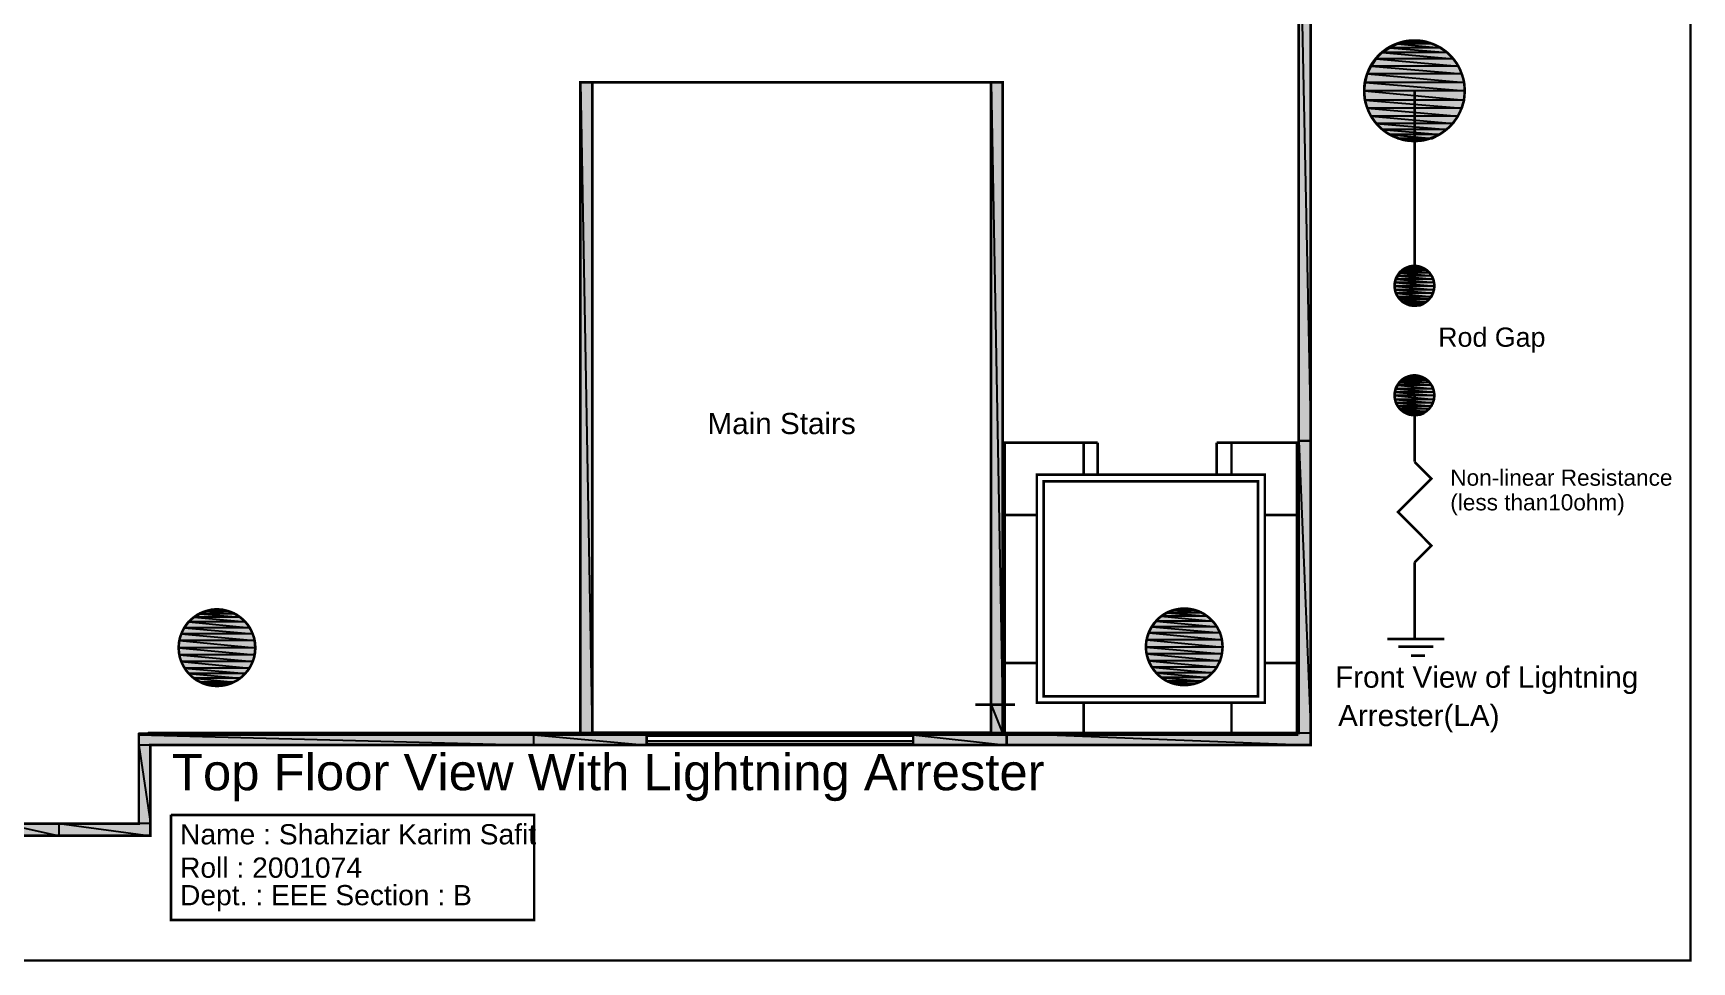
# Model space of a CAD drawing. Header units: millimetres. Extents: x 12 to 271, y 7 to 204.
# Drawn here: x 106.8 to 270.9, y 7.1 to 99 of the extents above; entities that cross this region are included whole.
import ezdxf

# ---------------------------------------------------------------- set-up
doc = ezdxf.new("R2010")
doc.units = ezdxf.units.MM
for name, color, linetype in [('H', 251, 'Continuous'), ('P', 255, 'Continuous'), ('T', 255, 'Continuous')]:
    doc.layers.add(name, color=color, linetype=linetype)
doc.styles.get("Standard").update_dxf_attribs({"font": 'ARIAL.TTF'})

msp = doc.modelspace()

# ---------------------------------------------------------------- hatches: boundary and pattern name
at = {"layer": 'H', "linetype": 'Continuous'}
for points in [[(232.004, 58.667), (232.004, 115.888), (233.186, 115.888), (233.186, 58.667), (232.004, 58.667)], [(239.66, 96.467), (240.295, 97.102), (246.698, 97.102), (247.28, 96.467), (239.66, 96.467)], [(240.295, 97.102), (241.018, 97.561), (245.974, 97.561), (246.698, 97.102), (240.295, 97.102)], [(241.018, 97.561), (241.776, 97.949), (245.216, 97.949), (245.974, 97.561), (241.018, 97.561)], [(241.776, 97.949), (242.623, 98.16), (244.369, 98.16), (245.216, 97.949), (241.776, 97.949)], [(242.623, 98.16), (243.47, 98.249), (244.369, 98.16), (242.623, 98.16)], [(238.813, 94.985), (239.201, 95.744), (247.791, 95.744), (248.179, 94.985), (238.813, 94.985)], [(239.201, 95.744), (239.66, 96.467), (247.28, 96.467), (247.791, 95.744), (239.201, 95.744)], [(160.92, 29.739), (160.92, 94.139), (162.101, 94.139), (162.101, 29.739), (160.92, 29.739)], [(201.56, 32.544), (201.56, 94.139), (202.706, 94.139), (202.706, 32.544), (201.56, 32.544)], [(238.513, 93.292), (238.601, 94.139), (248.391, 94.139), (248.461, 93.292), (238.513, 93.292)], [(238.601, 94.139), (238.813, 94.985), (248.179, 94.985), (248.391, 94.139), (238.601, 94.139)], [(238.601, 92.393), (238.513, 93.292), (248.461, 93.292), (248.391, 92.393), (238.601, 92.393)], [(238.813, 91.599), (238.601, 92.393), (248.391, 92.393), (248.179, 91.599), (238.813, 91.599)], [(239.201, 90.787), (238.813, 91.599), (248.179, 91.599), (247.791, 90.787), (239.201, 90.787)], [(239.66, 90.064), (239.201, 90.787), (247.791, 90.787), (247.28, 90.064), (239.66, 90.064)], [(240.295, 89.482), (239.66, 90.064), (247.28, 90.064), (246.698, 89.482), (240.295, 89.482)], [(241.018, 88.971), (240.295, 89.482), (246.698, 89.482), (245.974, 88.971), (241.018, 88.971)], [(241.776, 88.583), (241.018, 88.971), (245.974, 88.971), (245.216, 88.583), (241.776, 88.583)], [(243.47, 88.3), (242.623, 88.371), (241.776, 88.583), (244.369, 88.371), (243.47, 88.3)], [(244.369, 88.371), (241.776, 88.583), (245.216, 88.583), (244.369, 88.371)], [(242.041, 75.3), (242.323, 75.512), (244.651, 75.512), (244.916, 75.3), (242.041, 75.3)], [(242.323, 75.512), (242.623, 75.724), (244.369, 75.724), (244.651, 75.512), (242.323, 75.512)], [(242.623, 75.724), (242.958, 75.847), (244.016, 75.847), (244.369, 75.724), (242.623, 75.724)], [(242.958, 75.847), (243.311, 75.935), (243.681, 75.935), (244.016, 75.847), (242.958, 75.847)], [(241.529, 73.978), (241.565, 74.33), (245.428, 74.33), (245.428, 73.978), (241.529, 73.978)], [(241.565, 73.607), (241.529, 73.978), (245.428, 73.978), (245.428, 73.607), (241.565, 73.607)], [(241.565, 74.33), (241.653, 74.665), (245.286, 74.665), (245.428, 74.33), (241.565, 74.33)], [(241.653, 74.665), (241.829, 75.001), (245.163, 75.001), (245.286, 74.665), (241.653, 74.665)], [(241.829, 75.001), (242.041, 75.3), (244.916, 75.3), (245.163, 75.001), (241.829, 75.001)], [(241.653, 73.272), (241.565, 73.607), (245.428, 73.607), (245.286, 73.272), (241.653, 73.272)], [(241.829, 72.919), (241.653, 73.272), (245.286, 73.272), (245.163, 72.919), (241.829, 72.919)], [(242.041, 72.672), (241.829, 72.919), (245.163, 72.919), (244.916, 72.672), (242.041, 72.672)], [(242.323, 72.425), (242.041, 72.672), (244.916, 72.672), (244.651, 72.425), (242.323, 72.425)], [(242.623, 72.214), (242.323, 72.425), (244.651, 72.425), (244.369, 72.214), (242.623, 72.214)], [(242.958, 72.073), (242.623, 72.214), (244.369, 72.214), (244.016, 72.073), (242.958, 72.073)], [(243.311, 72.037), (242.958, 72.073), (244.016, 72.073), (243.681, 72.037), (243.311, 72.037)], [(241.653, 63.818), (241.829, 64.17), (245.163, 64.17), (245.286, 63.818), (241.653, 63.818)], [(241.829, 64.17), (242.041, 64.453), (244.916, 64.453), (245.163, 64.17), (241.829, 64.17)], [(242.041, 64.453), (242.323, 64.664), (244.651, 64.664), (244.916, 64.453), (242.041, 64.453)], [(242.323, 64.664), (242.623, 64.876), (244.369, 64.876), (244.651, 64.664), (242.323, 64.664)], [(242.623, 64.876), (242.958, 65.017), (244.016, 65.017), (244.369, 64.876), (242.623, 64.876)], [(242.958, 65.017), (243.311, 65.052), (243.681, 65.052), (244.016, 65.017), (242.958, 65.017)], [(241.529, 63.147), (241.565, 63.482), (245.428, 63.482), (245.428, 63.147), (241.529, 63.147)], [(241.565, 62.759), (241.529, 63.147), (245.428, 63.147), (245.428, 62.759), (241.565, 62.759)], [(241.565, 63.482), (241.653, 63.818), (245.286, 63.818), (245.428, 63.482), (241.565, 63.482)], [(241.653, 62.424), (241.565, 62.759), (245.428, 62.759), (245.286, 62.424), (241.653, 62.424)], [(241.829, 62.089), (241.653, 62.424), (245.286, 62.424), (245.163, 62.089), (241.829, 62.089)], [(242.041, 61.842), (241.829, 62.089), (245.163, 62.089), (244.916, 61.842), (242.041, 61.842)], [(242.323, 61.577), (242.041, 61.842), (244.916, 61.842), (244.651, 61.577), (242.323, 61.577)], [(242.623, 61.366), (242.323, 61.577), (244.651, 61.577), (244.369, 61.366), (242.623, 61.366)], [(242.958, 61.242), (242.623, 61.366), (244.369, 61.366), (244.016, 61.242), (242.958, 61.242)], [(243.311, 61.207), (242.958, 61.242), (244.016, 61.242), (243.681, 61.207), (243.311, 61.207)], [(232.004, 29.739), (232.004, 58.667), (233.186, 58.667), (233.186, 29.739), (232.004, 29.739)], [(122.185, 40.746), (122.696, 41.222), (127.229, 41.222), (127.776, 40.746), (122.185, 40.746)], [(122.696, 41.222), (123.296, 41.557), (126.63, 41.557), (127.229, 41.222), (122.696, 41.222)], [(123.296, 41.557), (123.931, 41.804), (125.995, 41.804), (126.63, 41.557), (123.296, 41.557)], [(123.931, 41.804), (124.601, 41.945), (125.324, 41.945), (125.995, 41.804), (123.931, 41.804)], [(217.911, 40.834), (218.405, 41.31), (222.991, 41.31), (223.485, 40.834), (217.911, 40.834)], [(218.405, 41.31), (219.004, 41.645), (222.391, 41.645), (222.991, 41.31), (218.405, 41.31)], [(219.004, 41.645), (219.675, 41.892), (221.756, 41.892), (222.391, 41.645), (219.004, 41.645)], [(219.675, 41.892), (220.363, 42.016), (221.033, 42.016), (221.756, 41.892), (219.675, 41.892)], [(121.25, 38.894), (121.426, 39.564), (128.499, 39.564), (128.658, 38.894), (121.25, 38.894)], [(121.426, 39.564), (121.761, 40.164), (128.199, 40.164), (128.499, 39.564), (121.426, 39.564)], [(121.761, 40.164), (122.185, 40.746), (127.776, 40.746), (128.199, 40.164), (121.761, 40.164)], [(216.976, 38.982), (217.188, 39.652), (224.261, 39.652), (224.42, 38.982), (216.976, 38.982)], [(217.188, 39.652), (217.488, 40.252), (223.908, 40.252), (224.261, 39.652), (217.188, 39.652)], [(217.488, 40.252), (217.911, 40.834), (223.485, 40.834), (223.908, 40.252), (217.488, 40.252)], [(121.179, 38.171), (121.25, 38.894), (128.658, 38.894), (128.746, 38.171), (121.179, 38.171)], [(121.25, 37.5), (121.179, 38.171), (128.746, 38.171), (128.658, 37.5), (121.25, 37.5)], [(216.923, 38.259), (216.976, 38.982), (224.42, 38.982), (224.508, 38.259), (216.923, 38.259)], [(216.976, 37.571), (216.923, 38.259), (224.508, 38.259), (224.42, 37.571), (216.976, 37.571)], [(121.426, 36.812), (121.25, 37.5), (128.658, 37.5), (128.499, 36.812), (121.426, 36.812)], [(121.761, 36.177), (121.426, 36.812), (128.499, 36.812), (128.199, 36.177), (121.761, 36.177)], [(122.185, 35.631), (121.761, 36.177), (128.199, 36.177), (127.776, 35.631), (122.185, 35.631)], [(217.188, 36.901), (216.976, 37.571), (224.42, 37.571), (224.261, 36.901), (217.188, 36.901)], [(217.488, 36.266), (217.188, 36.901), (224.261, 36.901), (223.908, 36.266), (217.488, 36.266)], [(217.911, 35.719), (217.488, 36.266), (223.908, 36.266), (223.485, 35.719), (217.911, 35.719)], [(122.696, 35.172), (122.185, 35.631), (127.776, 35.631), (127.229, 35.172), (122.696, 35.172)], [(123.296, 34.784), (122.696, 35.172), (127.229, 35.172), (126.63, 34.784), (123.296, 34.784)], [(123.931, 34.572), (123.296, 34.784), (126.63, 34.784), (125.995, 34.572), (123.931, 34.572)], [(124.601, 34.449), (123.931, 34.572), (125.995, 34.572), (125.324, 34.449), (124.601, 34.449)], [(218.405, 35.243), (217.911, 35.719), (223.485, 35.719), (222.991, 35.243), (218.405, 35.243)], [(219.004, 34.872), (218.405, 35.243), (222.991, 35.243), (222.391, 34.872), (219.004, 34.872)], [(219.675, 34.66), (219.004, 34.872), (222.391, 34.872), (221.756, 34.66), (219.675, 34.66)], [(220.363, 34.484), (219.675, 34.66), (221.756, 34.66), (221.033, 34.484), (220.363, 34.484)], [(201.56, 29.739), (201.56, 32.544), (202.706, 32.544), (202.706, 29.739), (201.56, 29.739)], [(117.228, 29.704), (118.128, 29.739), (156.316, 29.739), (156.316, 29.704), (117.228, 29.704)], [(117.228, 29.58), (117.228, 29.704), (156.316, 29.704), (156.316, 29.58), (117.228, 29.58)], [(117.228, 28.557), (117.228, 29.58), (156.316, 29.58), (156.316, 28.557), (117.228, 28.557)], [(156.316, 29.704), (156.316, 29.739), (167.481, 29.739), (167.481, 29.704), (156.316, 29.704)], [(156.316, 29.58), (156.316, 29.704), (167.481, 29.704), (167.481, 29.58), (156.316, 29.58)], [(156.316, 28.557), (156.316, 29.58), (167.481, 29.58), (167.481, 28.557), (156.316, 28.557)], [(193.851, 28.557), (193.851, 29.58), (203.094, 29.58), (203.094, 28.557), (193.851, 28.557)], [(203.094, 28.557), (203.094, 29.739), (233.186, 29.739), (233.186, 28.557), (203.094, 28.557)], [(117.228, 20.779), (117.228, 28.557), (118.375, 28.557), (118.375, 20.779), (117.228, 20.779)], [(103.858, 19.579), (103.858, 20.779), (109.361, 20.779), (109.361, 19.579), (103.858, 19.579)], [(109.361, 19.579), (109.361, 20.779), (118.375, 20.779), (118.375, 19.579), (109.361, 19.579)]]:
    msp.add_hatch(color=256, dxfattribs=at).paths.add_polyline_path(points)

# ---------------------------------------------------------------- linework, layer by layer
at = {"layer": 'P', "const_width": 0.254}
for points in [[(12.206, 203.447), (270.775, 203.447), (270.775, 7.232), (12.206, 7.232), (12.206, 203.447)], [(118.128, 29.739), (232.004, 29.739), (232.004, 117.087)], [(46.373, 19.579), (118.375, 19.579), (118.375, 28.557), (233.186, 28.557), (233.186, 115.888)], [(248.426, 93.31), (248.426, 93.433), (248.408, 93.698), (248.391, 93.945), (248.356, 94.192), (248.303, 94.439), (248.232, 94.668), (248.162, 94.897), (248.073, 95.127), (247.985, 95.356), (247.879, 95.568), (247.773, 95.779), (247.65, 95.991), (247.509, 96.185), (247.368, 96.379), (247.209, 96.573), (247.05, 96.749), (246.892, 96.908), (246.715, 97.067), (246.521, 97.226), (246.327, 97.367), (246.133, 97.508), (245.921, 97.631), (245.71, 97.737), (245.498, 97.843), (245.269, 97.931), (245.039, 98.019), (244.81, 98.09), (244.581, 98.16), (244.334, 98.213), (244.087, 98.249), (243.84, 98.266), (243.575, 98.284), (243.452, 98.284), (243.328, 98.284), (243.064, 98.266), (242.817, 98.249), (242.57, 98.213), (242.323, 98.16), (242.094, 98.09), (241.864, 98.019), (241.635, 97.931), (241.406, 97.843), (241.194, 97.737), (240.983, 97.631), (240.771, 97.508), (240.577, 97.367), (240.383, 97.226), (240.189, 97.067), (240.012, 96.908), (239.854, 96.749), (239.695, 96.573), (239.536, 96.379), (239.395, 96.185), (239.254, 95.991), (239.13, 95.779), (239.025, 95.568), (238.919, 95.356), (238.831, 95.127), (238.742, 94.897), (238.672, 94.668), (238.601, 94.439), (238.548, 94.192), (238.513, 93.945), (238.495, 93.698), (238.478, 93.433), (238.478, 93.31), (238.478, 93.186), (238.495, 92.922), (238.513, 92.675), (238.548, 92.428), (238.601, 92.181), (238.672, 91.952), (238.742, 91.722), (238.831, 91.493), (238.919, 91.264), (239.025, 91.052), (239.13, 90.84), (239.254, 90.629), (239.395, 90.435), (239.536, 90.241), (239.695, 90.047), (239.854, 89.87), (240.012, 89.711), (240.189, 89.553), (240.383, 89.394), (240.577, 89.253), (240.771, 89.112), (240.983, 88.988), (241.194, 88.882), (241.406, 88.777), (241.635, 88.688), (241.864, 88.6), (242.094, 88.53), (242.323, 88.459), (242.57, 88.406), (242.817, 88.371), (243.064, 88.353), (243.328, 88.336), (243.452, 88.336), (243.575, 88.336), (243.84, 88.353), (244.087, 88.371), (244.334, 88.406), (244.581, 88.459), (244.81, 88.53), (245.039, 88.6), (245.269, 88.688), (245.498, 88.777), (245.71, 88.882), (245.921, 88.988), (246.133, 89.112), (246.327, 89.253), (246.521, 89.394), (246.715, 89.553), (246.892, 89.711), (247.05, 89.87), (247.209, 90.047), (247.368, 90.241), (247.509, 90.435), (247.65, 90.629), (247.773, 90.84), (247.879, 91.052), (247.985, 91.264), (248.073, 91.493), (248.162, 91.722), (248.232, 91.952), (248.303, 92.181), (248.356, 92.428), (248.391, 92.675), (248.408, 92.922), (248.426, 93.186), (248.426, 93.31)], [(160.92, 29.792), (160.92, 94.139), (162.101, 94.139)], [(162.101, 29.792), (201.56, 29.792), (201.56, 94.139)], [(202.706, 29.792), (202.706, 94.139), (162.101, 94.139), (162.101, 29.792)], [(243.47, 93.292), (243.47, 73.978)], [(245.428, 74.013), (245.428, 74.101), (245.392, 74.313), (245.357, 74.507), (245.304, 74.683), (245.233, 74.859), (245.128, 75.018), (245.022, 75.177), (244.916, 75.336), (244.775, 75.459), (244.634, 75.583), (244.475, 75.688), (244.299, 75.777), (244.122, 75.847), (243.946, 75.918), (243.752, 75.953), (243.558, 75.971), (243.452, 75.971), (243.346, 75.971), (243.152, 75.953), (242.958, 75.918), (242.782, 75.847), (242.605, 75.777), (242.429, 75.688), (242.27, 75.583), (242.129, 75.459), (241.988, 75.336), (241.882, 75.177), (241.776, 75.018), (241.67, 74.859), (241.6, 74.683), (241.547, 74.507), (241.512, 74.313), (241.476, 74.101), (241.476, 74.013), (241.476, 73.907), (241.512, 73.713), (241.547, 73.519), (241.6, 73.325), (241.67, 73.148), (241.776, 72.99), (241.882, 72.831), (241.988, 72.69), (242.129, 72.549), (242.27, 72.425), (242.429, 72.319), (242.605, 72.231), (242.782, 72.161), (242.958, 72.09), (243.152, 72.055), (243.346, 72.037), (243.452, 72.037), (243.558, 72.037), (243.752, 72.055), (243.946, 72.09), (244.122, 72.161), (244.299, 72.231), (244.475, 72.319), (244.634, 72.425), (244.775, 72.549), (244.916, 72.69), (245.022, 72.831), (245.128, 72.99), (245.233, 73.148), (245.304, 73.325), (245.357, 73.519), (245.392, 73.713), (245.428, 73.907), (245.428, 74.013)], [(245.428, 63.165), (245.428, 63.271), (245.392, 63.465), (245.357, 63.659), (245.304, 63.853), (245.233, 64.029), (245.128, 64.188), (245.022, 64.347), (244.916, 64.488), (244.775, 64.629), (244.634, 64.752), (244.475, 64.858), (244.299, 64.946), (244.122, 65.017), (243.946, 65.07), (243.752, 65.123), (243.558, 65.14), (243.452, 65.14), (243.346, 65.14), (243.152, 65.123), (242.958, 65.07), (242.782, 65.017), (242.605, 64.946), (242.429, 64.858), (242.27, 64.752), (242.129, 64.629), (241.988, 64.488), (241.882, 64.347), (241.776, 64.188), (241.67, 64.029), (241.6, 63.853), (241.547, 63.659), (241.512, 63.465), (241.476, 63.271), (241.476, 63.165), (241.476, 63.059), (241.512, 62.865), (241.547, 62.671), (241.6, 62.495), (241.67, 62.318), (241.776, 62.142), (241.882, 61.983), (241.988, 61.842), (242.129, 61.718), (242.27, 61.595), (242.429, 61.489), (242.605, 61.401), (242.782, 61.313), (242.958, 61.26), (243.152, 61.225), (243.346, 61.207), (243.452, 61.207), (243.558, 61.207), (243.752, 61.225), (243.946, 61.26), (244.122, 61.313), (244.299, 61.401), (244.475, 61.489), (244.634, 61.595), (244.775, 61.718), (244.916, 61.842), (245.022, 61.983), (245.128, 62.142), (245.233, 62.318), (245.304, 62.495), (245.357, 62.671), (245.392, 62.865), (245.428, 63.059), (245.428, 63.165)], [(243.47, 56.586), (243.47, 63.147)], [(223.873, 58.491), (231.828, 58.491), (231.828, 29.58), (202.918, 29.58), (202.918, 58.491), (212.108, 58.491)], [(210.714, 58.491), (210.714, 55.316)], [(223.873, 58.491), (223.873, 55.316), (212.108, 55.316), (212.108, 58.491)], [(225.354, 58.491), (225.354, 55.316)], [(232.004, 58.667), (233.186, 58.667)], [(243.47, 56.586), (245.128, 54.928), (241.829, 51.629), (245.128, 48.295), (243.47, 46.637)], [(228.653, 32.755), (206.093, 32.755), (206.093, 55.316), (228.653, 55.316), (228.653, 32.755)], [(227.983, 33.39), (206.763, 33.39), (206.763, 54.645), (227.983, 54.645), (227.983, 33.39)], [(206.763, 54.645), (206.763, 33.39)], [(202.918, 51.329), (206.093, 51.329)], [(228.653, 51.329), (231.828, 51.329)], [(243.47, 39.053), (243.47, 46.637)], [(128.746, 38.188), (128.746, 38.382), (128.711, 38.77), (128.64, 39.141), (128.517, 39.493), (128.376, 39.829), (128.199, 40.164), (128.005, 40.464), (127.758, 40.746), (127.512, 40.993), (127.229, 41.222), (126.929, 41.434), (126.612, 41.61), (126.259, 41.751), (125.906, 41.857), (125.536, 41.945), (125.148, 41.981), (124.954, 41.981), (124.76, 41.981), (124.389, 41.945), (124.019, 41.857), (123.666, 41.751), (123.313, 41.61), (122.996, 41.434), (122.696, 41.222), (122.414, 40.993), (122.149, 40.746), (121.92, 40.464), (121.726, 40.164), (121.55, 39.829), (121.408, 39.493), (121.285, 39.141), (121.214, 38.77), (121.179, 38.382), (121.179, 38.188), (121.179, 37.994), (121.214, 37.606), (121.285, 37.236), (121.408, 36.883), (121.55, 36.548), (121.726, 36.23), (121.92, 35.93), (122.149, 35.648), (122.414, 35.384), (122.696, 35.154), (122.996, 34.943), (123.313, 34.784), (123.666, 34.625), (124.019, 34.519), (124.389, 34.449), (124.76, 34.413), (124.954, 34.396), (125.148, 34.413), (125.536, 34.449), (125.906, 34.519), (126.259, 34.625), (126.612, 34.784), (126.929, 34.943), (127.229, 35.154), (127.512, 35.384), (127.758, 35.648), (128.005, 35.93), (128.199, 36.23), (128.376, 36.548), (128.517, 36.883), (128.64, 37.236), (128.711, 37.606), (128.746, 37.994), (128.746, 38.188)], [(224.473, 38.276), (224.455, 38.47), (224.42, 38.858), (224.349, 39.229), (224.243, 39.582), (224.084, 39.917), (223.926, 40.234), (223.714, 40.552), (223.485, 40.816), (223.22, 41.081), (222.938, 41.31), (222.638, 41.522), (222.321, 41.698), (221.985, 41.839), (221.633, 41.945), (221.262, 42.016), (220.874, 42.069), (220.68, 42.069), (220.486, 42.069), (220.098, 42.016), (219.728, 41.945), (219.375, 41.839), (219.04, 41.698), (218.705, 41.522), (218.405, 41.31), (218.123, 41.081), (217.876, 40.816), (217.646, 40.552), (217.435, 40.234), (217.258, 39.917), (217.117, 39.582), (217.011, 39.229), (216.923, 38.858), (216.888, 38.47), (216.888, 38.276), (216.888, 38.082), (216.923, 37.694), (217.011, 37.324), (217.117, 36.971), (217.258, 36.636), (217.435, 36.318), (217.646, 36.001), (217.876, 35.736), (218.123, 35.472), (218.405, 35.243), (218.705, 35.031), (219.04, 34.854), (219.375, 34.713), (219.728, 34.608), (220.098, 34.537), (220.486, 34.484), (220.68, 34.484), (220.874, 34.484), (221.262, 34.537), (221.633, 34.608), (221.985, 34.713), (222.321, 34.854), (222.638, 35.031), (222.938, 35.243), (223.22, 35.472), (223.485, 35.736), (223.714, 36.001), (223.926, 36.318), (224.084, 36.636), (224.243, 36.971), (224.349, 37.324), (224.42, 37.694), (224.455, 38.082), (224.473, 38.276)], [(243.47, 39.053), (246.398, 39.053), (240.771, 39.053), (243.47, 39.053)], [(241.864, 38.294), (245.339, 38.294)], [(202.918, 36.689), (206.093, 36.689)], [(228.653, 36.689), (231.828, 36.689)], [(243.099, 37.412), (244.493, 37.412)], [(210.714, 32.755), (210.714, 29.58)], [(225.354, 32.755), (225.354, 29.58)], [(199.99, 32.544), (203.941, 32.544)], [(93.786, 20.779), (117.228, 20.779), (117.228, 29.739)], [(118.128, 29.704), (117.193, 29.704)], [(193.851, 28.646), (193.851, 29.792), (167.481, 29.792)], [(167.481, 29.792), (167.481, 28.646)], [(193.851, 29.492), (167.481, 29.492)], [(203.094, 29.739), (203.094, 28.557)], [(167.481, 28.945), (193.851, 28.945)], [(167.481, 28.646), (193.851, 28.646)], [(120.403, 21.625), (156.351, 21.625), (156.351, 11.254), (120.403, 11.254), (120.403, 21.661)]]:
    msp.add_lwpolyline(points, dxfattribs=at)
at = {"layer": 'P'}
for points in [[(232.004, 115.888), (233.186, 58.667)], [(232.004, 115.888), (233.186, 58.667)], [(232.004, 58.667), (232.004, 115.888)], [(233.186, 58.667), (233.186, 115.888)], [(239.66, 96.467), (240.295, 97.102)], [(240.295, 97.102), (241.018, 97.561)], [(246.698, 97.102), (240.295, 97.102)], [(246.698, 97.102), (240.295, 97.102)], [(240.295, 97.102), (247.28, 96.467)], [(240.295, 97.102), (247.28, 96.467)], [(241.018, 97.561), (241.776, 97.949)], [(245.974, 97.561), (241.018, 97.561)], [(245.974, 97.561), (241.018, 97.561)], [(241.018, 97.561), (246.698, 97.102)], [(241.018, 97.561), (246.698, 97.102)], [(241.776, 97.949), (242.623, 98.16)], [(245.216, 97.949), (241.776, 97.949)], [(245.216, 97.949), (241.776, 97.949)], [(241.776, 97.949), (245.974, 97.561)], [(241.776, 97.949), (245.974, 97.561)], [(242.623, 98.16), (243.47, 98.249)], [(244.369, 98.16), (242.623, 98.16)], [(244.369, 98.16), (242.623, 98.16)], [(242.623, 98.16), (245.216, 97.949)], [(242.623, 98.16), (245.216, 97.949)], [(243.47, 98.249), (244.369, 98.16)], [(245.216, 97.949), (244.369, 98.16)], [(245.974, 97.561), (245.216, 97.949)], [(246.698, 97.102), (245.974, 97.561)], [(247.28, 96.467), (246.698, 97.102)], [(238.813, 94.985), (239.201, 95.744)], [(239.201, 95.744), (239.66, 96.467)], [(247.791, 95.744), (239.201, 95.744)], [(247.791, 95.744), (239.201, 95.744)], [(239.201, 95.744), (248.179, 94.985)], [(239.201, 95.744), (248.179, 94.985)], [(247.28, 96.467), (239.66, 96.467)], [(247.28, 96.467), (239.66, 96.467)], [(239.66, 96.467), (247.791, 95.744)], [(239.66, 96.467), (247.791, 95.744)], [(247.791, 95.744), (247.28, 96.467)], [(248.179, 94.985), (247.791, 95.744)], [(160.92, 94.139), (162.101, 94.139)], [(162.101, 94.139), (160.92, 94.139)], [(162.101, 94.139), (160.92, 94.139)], [(160.92, 94.139), (162.101, 29.739), (162.101, 94.139)], [(160.92, 94.139), (162.101, 29.739)], [(160.92, 29.739), (160.92, 94.139)], [(162.101, 94.139), (162.101, 94.139)], [(202.706, 94.139), (201.56, 94.139)], [(201.56, 94.139), (202.706, 32.544)], [(201.56, 94.139), (202.706, 32.544)], [(201.56, 32.544), (201.56, 94.139)], [(202.706, 32.544), (202.706, 94.139)], [(248.461, 93.292), (238.513, 93.292), (238.601, 94.139)], [(238.601, 94.139), (238.813, 94.985)], [(248.391, 94.139), (238.601, 94.139)], [(248.391, 94.139), (238.601, 94.139)], [(238.601, 94.139), (248.461, 93.292)], [(238.601, 94.139), (248.461, 93.292)], [(248.179, 94.985), (238.813, 94.985)], [(248.179, 94.985), (238.813, 94.985)], [(238.813, 94.985), (248.391, 94.139)], [(238.813, 94.985), (248.391, 94.139)], [(248.391, 94.139), (248.179, 94.985)], [(248.461, 93.292), (248.391, 94.139)], [(248.461, 93.292), (238.513, 93.292)], [(238.513, 93.292), (248.391, 92.393)], [(238.513, 93.292), (248.391, 92.393)], [(238.601, 92.393), (238.513, 93.292)], [(248.391, 92.393), (238.601, 92.393)], [(248.391, 92.393), (238.601, 92.393), (248.179, 91.599)], [(238.601, 92.393), (248.179, 91.599)], [(238.813, 91.599), (238.601, 92.393)], [(248.179, 91.599), (248.391, 92.393)], [(248.391, 92.393), (248.461, 93.292)], [(248.179, 91.599), (238.813, 91.599)], [(248.179, 91.599), (238.813, 91.599)], [(238.813, 91.599), (247.791, 90.787)], [(238.813, 91.599), (247.791, 90.787)], [(239.201, 90.787), (238.813, 91.599)], [(247.791, 90.787), (239.201, 90.787)], [(247.791, 90.787), (239.201, 90.787)], [(239.201, 90.787), (247.28, 90.064)], [(239.201, 90.787), (247.28, 90.064)], [(239.66, 90.064), (239.201, 90.787)], [(247.28, 90.064), (247.791, 90.787)], [(247.791, 90.787), (248.179, 91.599)], [(247.28, 90.064), (239.66, 90.064)], [(247.28, 90.064), (239.66, 90.064)], [(239.66, 90.064), (246.698, 89.482), (247.28, 90.064)], [(239.66, 90.064), (246.698, 89.482)], [(240.295, 89.482), (239.66, 90.064)], [(246.698, 89.482), (240.295, 89.482)], [(246.698, 89.482), (240.295, 89.482)], [(240.295, 89.482), (245.974, 88.971)], [(240.295, 89.482), (245.974, 88.971)], [(241.018, 88.971), (240.295, 89.482)], [(245.974, 88.971), (241.018, 88.971)], [(245.974, 88.971), (241.018, 88.971)], [(241.018, 88.971), (245.216, 88.583)], [(241.018, 88.971), (245.216, 88.583)], [(241.776, 88.583), (241.018, 88.971)], [(245.216, 88.583), (245.974, 88.971)], [(245.974, 88.971), (246.698, 89.482)], [(245.216, 88.583), (241.776, 88.583)], [(241.776, 88.583), (242.623, 88.371)], [(244.369, 88.371), (241.776, 88.583)], [(241.776, 88.583), (245.216, 88.583)], [(244.369, 88.371), (241.776, 88.583)], [(242.623, 88.371), (244.369, 88.371)], [(242.623, 88.371), (244.369, 88.371)], [(243.47, 88.3), (242.623, 88.371)], [(244.369, 88.371), (243.47, 88.3)], [(245.216, 88.583), (244.369, 88.371)], [(242.041, 75.3), (242.323, 75.512)], [(242.323, 75.512), (242.623, 75.724)], [(244.651, 75.512), (242.323, 75.512)], [(244.651, 75.512), (242.323, 75.512)], [(242.323, 75.512), (244.916, 75.3)], [(242.323, 75.512), (244.916, 75.3)], [(242.623, 75.724), (242.958, 75.847)], [(244.369, 75.724), (242.623, 75.724)], [(244.369, 75.724), (242.623, 75.724)], [(242.623, 75.724), (244.651, 75.512)], [(242.623, 75.724), (244.651, 75.512)], [(243.311, 75.935), (244.016, 75.847), (242.958, 75.847)], [(242.958, 75.847), (243.311, 75.935)], [(244.016, 75.847), (242.958, 75.847)], [(242.958, 75.847), (244.369, 75.724)], [(242.958, 75.847), (244.369, 75.724)], [(243.681, 75.935), (243.311, 75.935)], [(243.311, 75.935), (244.016, 75.847)], [(244.016, 75.847), (243.681, 75.935)], [(244.369, 75.724), (244.016, 75.847)], [(244.651, 75.512), (244.369, 75.724)], [(244.916, 75.3), (244.651, 75.512)], [(241.529, 73.978), (241.565, 74.33)], [(245.428, 73.978), (241.529, 73.978)], [(245.428, 73.978), (241.529, 73.978)], [(241.529, 73.978), (245.428, 73.607)], [(241.529, 73.978), (245.428, 73.607)], [(245.428, 73.607), (241.565, 73.607), (241.529, 73.978)], [(245.428, 74.33), (241.565, 74.33), (241.653, 74.665)], [(245.428, 74.33), (241.565, 74.33)], [(241.565, 74.33), (245.428, 73.978)], [(241.565, 74.33), (245.428, 73.978)], [(241.653, 74.665), (241.829, 75.001)], [(245.286, 74.665), (241.653, 74.665)], [(245.286, 74.665), (241.653, 74.665)], [(241.653, 74.665), (245.428, 74.33)], [(241.653, 74.665), (245.428, 74.33)], [(241.829, 75.001), (242.041, 75.3)], [(245.163, 75.001), (241.829, 75.001)], [(245.163, 75.001), (241.829, 75.001)], [(241.829, 75.001), (245.286, 74.665)], [(241.829, 75.001), (245.286, 74.665)], [(244.916, 75.3), (242.041, 75.3)], [(244.916, 75.3), (242.041, 75.3)], [(242.041, 75.3), (245.163, 75.001)], [(242.041, 75.3), (245.163, 75.001)], [(245.163, 75.001), (244.916, 75.3)], [(245.286, 74.665), (245.163, 75.001)], [(245.428, 74.33), (245.286, 74.665)], [(245.428, 73.978), (245.428, 74.33)], [(245.428, 73.607), (245.428, 73.978)], [(245.428, 73.607), (241.565, 73.607)], [(241.565, 73.607), (245.286, 73.272)], [(241.565, 73.607), (245.286, 73.272)], [(241.653, 73.272), (241.565, 73.607)], [(245.286, 73.272), (241.653, 73.272)], [(245.286, 73.272), (241.653, 73.272), (245.163, 72.919)], [(241.653, 73.272), (245.163, 72.919), (241.829, 72.919)], [(241.829, 72.919), (241.653, 73.272)], [(245.163, 72.919), (241.829, 72.919)], [(241.829, 72.919), (244.916, 72.672)], [(241.829, 72.919), (244.916, 72.672)], [(242.041, 72.672), (241.829, 72.919)], [(244.916, 72.672), (242.041, 72.672)], [(244.916, 72.672), (242.041, 72.672)], [(242.041, 72.672), (244.651, 72.425)], [(242.041, 72.672), (244.651, 72.425)], [(242.323, 72.425), (242.041, 72.672)], [(244.651, 72.425), (242.323, 72.425)], [(244.651, 72.425), (242.323, 72.425), (244.369, 72.214)], [(242.323, 72.425), (244.369, 72.214), (242.623, 72.214)], [(242.623, 72.214), (242.323, 72.425)], [(244.369, 72.214), (244.651, 72.425)], [(244.651, 72.425), (244.916, 72.672)], [(244.916, 72.672), (245.163, 72.919)], [(245.163, 72.919), (245.286, 73.272)], [(245.286, 73.272), (245.428, 73.607)], [(244.369, 72.214), (242.623, 72.214)], [(242.623, 72.214), (244.016, 72.073)], [(242.623, 72.214), (244.016, 72.073)], [(242.958, 72.073), (242.623, 72.214)], [(244.016, 72.073), (242.958, 72.073)], [(244.016, 72.073), (242.958, 72.073), (243.681, 72.037), (244.016, 72.073)], [(242.958, 72.073), (243.681, 72.037)], [(243.311, 72.037), (242.958, 72.073)], [(243.681, 72.037), (243.311, 72.037)], [(244.016, 72.073), (244.369, 72.214)], [(245.286, 63.818), (241.653, 63.818), (241.829, 64.17)], [(241.829, 64.17), (242.041, 64.453)], [(245.163, 64.17), (241.829, 64.17)], [(245.163, 64.17), (241.829, 64.17)], [(241.829, 64.17), (245.286, 63.818)], [(241.829, 64.17), (245.286, 63.818)], [(242.041, 64.453), (242.323, 64.664)], [(244.916, 64.453), (242.041, 64.453)], [(244.916, 64.453), (242.041, 64.453)], [(242.041, 64.453), (245.163, 64.17)], [(242.041, 64.453), (245.163, 64.17)], [(242.323, 64.664), (242.623, 64.876)], [(244.651, 64.664), (242.323, 64.664)], [(244.651, 64.664), (242.323, 64.664)], [(242.323, 64.664), (244.916, 64.453)], [(242.323, 64.664), (244.916, 64.453)], [(242.623, 64.876), (242.958, 65.017)], [(244.369, 64.876), (242.623, 64.876)], [(244.369, 64.876), (242.623, 64.876)], [(242.623, 64.876), (244.651, 64.664)], [(242.623, 64.876), (244.651, 64.664)], [(242.958, 65.017), (243.311, 65.052)], [(244.016, 65.017), (242.958, 65.017)], [(244.016, 65.017), (242.958, 65.017)], [(242.958, 65.017), (244.369, 64.876)], [(242.958, 65.017), (244.369, 64.876)], [(243.681, 65.052), (243.311, 65.052)], [(243.311, 65.052), (244.016, 65.017)], [(243.311, 65.052), (244.016, 65.017)], [(244.016, 65.017), (243.681, 65.052)], [(244.369, 64.876), (244.016, 65.017)], [(244.651, 64.664), (244.369, 64.876)], [(244.916, 64.453), (244.651, 64.664)], [(245.163, 64.17), (244.916, 64.453)], [(245.286, 63.818), (245.163, 64.17)], [(241.529, 63.147), (241.565, 63.482)], [(245.428, 63.147), (241.529, 63.147)], [(245.428, 63.147), (241.529, 63.147)], [(241.529, 63.147), (245.428, 62.759)], [(241.529, 63.147), (245.428, 62.759), (241.565, 62.759)], [(241.565, 62.759), (241.529, 63.147)], [(241.565, 63.482), (241.653, 63.818)], [(245.428, 63.482), (241.565, 63.482)], [(245.428, 63.482), (241.565, 63.482)], [(241.565, 63.482), (245.428, 63.147)], [(241.565, 63.482), (245.428, 63.147)], [(245.428, 62.759), (241.565, 62.759)], [(241.565, 62.759), (245.286, 62.424)], [(241.565, 62.759), (245.286, 62.424)], [(241.653, 62.424), (241.565, 62.759)], [(245.286, 63.818), (241.653, 63.818)], [(241.653, 63.818), (245.428, 63.482)], [(241.653, 63.818), (245.428, 63.482)], [(245.286, 62.424), (241.653, 62.424)], [(245.286, 62.424), (241.653, 62.424)], [(241.653, 62.424), (245.163, 62.089)], [(241.653, 62.424), (245.163, 62.089)], [(245.163, 62.089), (241.829, 62.089), (241.653, 62.424)], [(245.163, 62.089), (245.286, 62.424)], [(245.428, 63.482), (245.286, 63.818)], [(245.286, 62.424), (245.428, 62.759)], [(245.428, 63.147), (245.428, 63.482)], [(245.428, 62.759), (245.428, 63.147)], [(245.163, 62.089), (241.829, 62.089)], [(241.829, 62.089), (244.916, 61.842)], [(241.829, 62.089), (244.916, 61.842)], [(242.041, 61.842), (241.829, 62.089)], [(244.916, 61.842), (242.041, 61.842)], [(244.916, 61.842), (242.041, 61.842)], [(242.041, 61.842), (244.651, 61.577)], [(242.041, 61.842), (244.651, 61.577)], [(242.323, 61.577), (242.041, 61.842)], [(244.651, 61.577), (242.323, 61.577)], [(244.651, 61.577), (242.323, 61.577)], [(242.323, 61.577), (244.369, 61.366)], [(242.323, 61.577), (244.369, 61.366)], [(242.623, 61.366), (242.323, 61.577)], [(244.369, 61.366), (242.623, 61.366)], [(244.369, 61.366), (242.623, 61.366), (244.016, 61.242), (244.369, 61.366)], [(242.623, 61.366), (244.016, 61.242)], [(242.958, 61.242), (242.623, 61.366)], [(244.016, 61.242), (242.958, 61.242)], [(244.016, 61.242), (242.958, 61.242)], [(242.958, 61.242), (243.681, 61.207), (244.016, 61.242)], [(242.958, 61.242), (243.681, 61.207)], [(243.311, 61.207), (242.958, 61.242)], [(243.681, 61.207), (243.311, 61.207)], [(244.369, 61.366), (244.651, 61.577)], [(244.651, 61.577), (244.916, 61.842)], [(244.916, 61.842), (245.163, 62.089)], [(233.186, 58.667), (232.004, 58.667)], [(233.186, 58.667), (232.004, 58.667)], [(232.004, 58.667), (233.186, 29.739)], [(232.004, 58.667), (233.186, 29.739)], [(232.004, 29.739), (232.004, 58.667)], [(233.186, 29.739), (233.186, 58.667)], [(122.185, 40.746), (122.696, 41.222)], [(122.696, 41.222), (123.296, 41.557)], [(127.229, 41.222), (122.696, 41.222)], [(127.229, 41.222), (122.696, 41.222)], [(122.696, 41.222), (127.776, 40.746), (127.229, 41.222)], [(122.696, 41.222), (127.776, 40.746)], [(123.296, 41.557), (123.931, 41.804)], [(126.63, 41.557), (123.296, 41.557)], [(126.63, 41.557), (123.296, 41.557)], [(123.296, 41.557), (127.229, 41.222)], [(123.296, 41.557), (127.229, 41.222)], [(123.931, 41.804), (124.601, 41.945)], [(125.995, 41.804), (123.931, 41.804)], [(125.995, 41.804), (123.931, 41.804), (126.63, 41.557)], [(123.931, 41.804), (126.63, 41.557)], [(125.324, 41.945), (124.601, 41.945)], [(124.601, 41.945), (125.995, 41.804)], [(124.601, 41.945), (125.995, 41.804)], [(125.995, 41.804), (125.324, 41.945)], [(126.63, 41.557), (125.995, 41.804)], [(127.229, 41.222), (126.63, 41.557)], [(217.911, 40.834), (218.405, 41.31)], [(218.405, 41.31), (219.004, 41.645)], [(222.991, 41.31), (218.405, 41.31)], [(222.991, 41.31), (218.405, 41.31)], [(218.405, 41.31), (223.485, 40.834)], [(218.405, 41.31), (223.485, 40.834)], [(219.675, 41.892), (222.391, 41.645), (219.004, 41.645)], [(219.004, 41.645), (219.675, 41.892)], [(222.391, 41.645), (219.004, 41.645)], [(219.004, 41.645), (222.991, 41.31)], [(219.004, 41.645), (222.991, 41.31)], [(219.675, 41.892), (220.363, 42.016)], [(221.756, 41.892), (219.675, 41.892)], [(221.756, 41.892), (219.675, 41.892), (222.391, 41.645)], [(221.033, 42.016), (220.363, 42.016)], [(220.363, 42.016), (221.756, 41.892)], [(220.363, 42.016), (221.756, 41.892)], [(221.756, 41.892), (221.033, 42.016)], [(222.391, 41.645), (221.756, 41.892)], [(222.991, 41.31), (222.391, 41.645)], [(223.485, 40.834), (222.991, 41.31)], [(121.426, 39.564), (128.658, 38.894), (121.25, 38.894)], [(121.25, 38.894), (121.426, 39.564)], [(121.426, 39.564), (121.761, 40.164)], [(128.499, 39.564), (121.426, 39.564)], [(128.499, 39.564), (121.426, 39.564)], [(121.426, 39.564), (128.658, 38.894)], [(122.185, 40.746), (128.199, 40.164), (121.761, 40.164)], [(121.761, 40.164), (122.185, 40.746)], [(128.199, 40.164), (121.761, 40.164)], [(121.761, 40.164), (128.499, 39.564)], [(121.761, 40.164), (128.499, 39.564)], [(127.776, 40.746), (122.185, 40.746)], [(127.776, 40.746), (122.185, 40.746)], [(122.185, 40.746), (128.199, 40.164)], [(128.199, 40.164), (127.776, 40.746)], [(128.499, 39.564), (128.199, 40.164)], [(128.658, 38.894), (128.499, 39.564)], [(216.976, 38.982), (217.188, 39.652)], [(217.188, 39.652), (217.488, 40.252)], [(224.261, 39.652), (217.188, 39.652)], [(224.261, 39.652), (217.188, 39.652)], [(217.188, 39.652), (224.42, 38.982)], [(217.188, 39.652), (224.42, 38.982)], [(217.488, 40.252), (217.911, 40.834)], [(223.908, 40.252), (217.488, 40.252)], [(223.908, 40.252), (217.488, 40.252)], [(217.488, 40.252), (224.261, 39.652)], [(217.488, 40.252), (224.261, 39.652)], [(223.485, 40.834), (217.911, 40.834)], [(223.485, 40.834), (217.911, 40.834)], [(217.911, 40.834), (223.908, 40.252)], [(217.911, 40.834), (223.908, 40.252)], [(223.908, 40.252), (223.485, 40.834)], [(224.261, 39.652), (223.908, 40.252)], [(224.42, 38.982), (224.261, 39.652)], [(121.179, 38.171), (121.25, 38.894)], [(128.746, 38.171), (121.179, 38.171)], [(128.746, 38.171), (121.179, 38.171), (128.658, 37.5), (128.746, 38.171)], [(121.179, 38.171), (128.658, 37.5)], [(121.25, 37.5), (121.179, 38.171)], [(128.658, 38.894), (121.25, 38.894)], [(121.25, 38.894), (128.746, 38.171)], [(121.25, 38.894), (128.746, 38.171)], [(128.746, 38.171), (128.658, 38.894)], [(216.923, 38.259), (216.976, 38.982)], [(224.508, 38.259), (216.923, 38.259)], [(224.508, 38.259), (216.923, 38.259)], [(216.923, 38.259), (224.42, 37.571)], [(216.923, 38.259), (224.42, 37.571), (216.976, 37.571), (216.923, 38.259)], [(224.42, 38.982), (216.976, 38.982)], [(224.42, 38.982), (216.976, 38.982)], [(216.976, 38.982), (224.508, 38.259)], [(216.976, 38.982), (224.508, 38.259)], [(224.508, 38.259), (224.42, 38.982)], [(224.42, 37.571), (224.508, 38.259)], [(128.658, 37.5), (121.25, 37.5)], [(128.658, 37.5), (121.25, 37.5)], [(121.25, 37.5), (128.499, 36.812), (128.658, 37.5)], [(121.25, 37.5), (128.499, 36.812)], [(121.426, 36.812), (121.25, 37.5)], [(128.499, 36.812), (121.426, 36.812)], [(128.499, 36.812), (121.426, 36.812)], [(121.426, 36.812), (128.199, 36.177), (128.499, 36.812)], [(121.426, 36.812), (128.199, 36.177), (121.761, 36.177)], [(121.761, 36.177), (121.426, 36.812)], [(128.199, 36.177), (121.761, 36.177), (127.776, 35.631), (128.199, 36.177)], [(121.761, 36.177), (127.776, 35.631)], [(122.185, 35.631), (121.761, 36.177)], [(224.42, 37.571), (216.976, 37.571)], [(216.976, 37.571), (224.261, 36.901)], [(216.976, 37.571), (224.261, 36.901)], [(217.188, 36.901), (216.976, 37.571)], [(224.261, 36.901), (217.188, 36.901)], [(224.261, 36.901), (217.188, 36.901)], [(217.188, 36.901), (223.908, 36.266)], [(217.188, 36.901), (223.908, 36.266)], [(217.488, 36.266), (217.188, 36.901)], [(223.908, 36.266), (217.488, 36.266)], [(223.908, 36.266), (217.488, 36.266)], [(217.488, 36.266), (223.485, 35.719)], [(217.488, 36.266), (223.485, 35.719)], [(217.911, 35.719), (217.488, 36.266)], [(223.485, 35.719), (223.908, 36.266)], [(223.908, 36.266), (224.261, 36.901)], [(224.261, 36.901), (224.42, 37.571)], [(127.776, 35.631), (122.185, 35.631)], [(127.776, 35.631), (122.185, 35.631)], [(122.185, 35.631), (127.229, 35.172), (127.776, 35.631)], [(122.185, 35.631), (127.229, 35.172), (122.696, 35.172)], [(122.696, 35.172), (122.185, 35.631)], [(127.229, 35.172), (122.696, 35.172)], [(122.696, 35.172), (126.63, 34.784)], [(122.696, 35.172), (126.63, 34.784)], [(123.296, 34.784), (122.696, 35.172)], [(126.63, 34.784), (123.296, 34.784)], [(126.63, 34.784), (123.296, 34.784)], [(123.296, 34.784), (125.995, 34.572)], [(123.296, 34.784), (125.995, 34.572)], [(125.995, 34.572), (123.931, 34.572), (123.296, 34.784)], [(125.995, 34.572), (123.931, 34.572)], [(123.931, 34.572), (125.324, 34.449)], [(123.931, 34.572), (125.324, 34.449), (124.601, 34.449)], [(124.601, 34.449), (123.931, 34.572)], [(125.324, 34.449), (125.995, 34.572)], [(125.995, 34.572), (126.63, 34.784)], [(126.63, 34.784), (127.229, 35.172)], [(223.485, 35.719), (217.911, 35.719)], [(223.485, 35.719), (217.911, 35.719)], [(217.911, 35.719), (222.991, 35.243)], [(217.911, 35.719), (222.991, 35.243)], [(218.405, 35.243), (217.911, 35.719)], [(222.991, 35.243), (218.405, 35.243)], [(222.991, 35.243), (218.405, 35.243)], [(218.405, 35.243), (222.391, 34.872), (222.991, 35.243)], [(218.405, 35.243), (222.391, 34.872)], [(219.004, 34.872), (218.405, 35.243)], [(222.391, 34.872), (219.004, 34.872)], [(222.391, 34.872), (219.004, 34.872)], [(219.004, 34.872), (221.756, 34.66), (222.391, 34.872)], [(219.004, 34.872), (221.756, 34.66)], [(219.675, 34.66), (219.004, 34.872)], [(221.756, 34.66), (219.675, 34.66)], [(221.756, 34.66), (219.675, 34.66)], [(219.675, 34.66), (221.033, 34.484)], [(219.675, 34.66), (221.033, 34.484)], [(220.363, 34.484), (219.675, 34.66)], [(221.033, 34.484), (220.363, 34.484)], [(221.033, 34.484), (221.756, 34.66)], [(222.991, 35.243), (223.485, 35.719)], [(202.706, 32.544), (201.56, 32.544)], [(202.706, 32.544), (201.56, 32.544), (202.706, 29.739)], [(201.56, 32.544), (202.706, 29.739), (201.56, 29.739)], [(201.56, 29.739), (201.56, 32.544)], [(202.706, 29.739), (202.706, 32.544)], [(117.228, 29.704), (118.128, 29.739)], [(156.316, 29.704), (117.228, 29.704)], [(156.316, 29.704), (117.228, 29.704)], [(117.228, 29.704), (156.316, 29.58)], [(117.228, 29.704), (156.316, 29.58)], [(117.228, 29.58), (117.228, 29.704)], [(156.316, 29.58), (117.228, 29.58)], [(117.228, 29.58), (156.316, 29.58)], [(156.316, 29.58), (117.228, 29.58)], [(156.316, 29.58), (117.228, 29.58)], [(117.228, 29.58), (156.316, 29.58)], [(156.316, 29.58), (117.228, 29.58)], [(117.228, 29.58), (156.316, 28.557)], [(117.228, 29.58), (156.316, 28.557)], [(117.228, 28.557), (117.228, 29.58)], [(156.316, 29.739), (118.128, 29.739)], [(118.128, 29.739), (156.316, 29.704)], [(118.128, 29.739), (156.316, 29.704)], [(167.481, 29.739), (156.316, 29.739)], [(156.316, 29.739), (167.481, 29.704)], [(156.316, 29.739), (167.481, 29.704)], [(156.316, 29.704), (156.316, 29.739)], [(156.316, 29.704), (156.316, 29.739)], [(167.481, 29.704), (156.316, 29.704)], [(167.481, 29.704), (156.316, 29.704)], [(156.316, 29.704), (167.481, 29.58)], [(156.316, 29.704), (167.481, 29.58)], [(156.316, 29.58), (156.316, 29.704)], [(156.316, 29.58), (156.316, 29.704)], [(167.481, 29.58), (156.316, 29.58)], [(156.316, 29.58), (167.481, 29.58)], [(167.481, 29.58), (156.316, 29.58)], [(167.481, 29.58), (156.316, 29.58)], [(156.316, 29.58), (167.481, 29.58)], [(156.316, 29.58), (156.316, 29.58)], [(167.481, 29.58), (156.316, 29.58)], [(156.316, 29.58), (167.481, 28.557)], [(156.316, 29.58), (167.481, 28.557)], [(156.316, 28.557), (156.316, 29.58)], [(156.316, 28.557), (156.316, 29.58)], [(162.101, 29.739), (160.92, 29.739)], [(167.481, 29.704), (167.481, 29.739)], [(167.481, 29.58), (167.481, 29.704)], [(167.481, 29.58), (167.481, 29.58)], [(167.481, 28.557), (167.481, 29.58)], [(193.851, 29.58), (202.918, 29.58)], [(202.918, 29.58), (193.851, 29.58)], [(203.094, 29.58), (193.851, 29.58)], [(193.851, 29.58), (203.094, 28.557)], [(193.851, 29.58), (203.094, 28.557)], [(193.851, 28.557), (193.851, 29.58)], [(202.918, 29.58), (202.918, 29.58)], [(233.186, 29.739), (203.094, 29.739)], [(203.094, 29.739), (233.186, 28.557)], [(203.094, 29.739), (233.186, 28.557)], [(203.094, 28.557), (203.094, 29.739)], [(203.094, 28.557), (203.094, 29.58)], [(233.186, 29.739), (232.004, 29.739)], [(233.186, 28.557), (233.186, 29.739)], [(156.316, 28.557), (117.228, 28.557)], [(118.375, 28.557), (117.228, 28.557)], [(117.228, 28.557), (118.375, 20.779)], [(117.228, 28.557), (118.375, 20.779)], [(117.228, 20.779), (117.228, 28.557)], [(118.375, 20.779), (118.375, 28.557)], [(167.481, 28.557), (156.316, 28.557)], [(203.094, 28.557), (193.851, 28.557)], [(233.186, 28.557), (203.094, 28.557)], [(109.361, 20.779), (103.858, 20.779), (109.361, 19.579)], [(103.858, 20.779), (109.361, 19.579)], [(109.361, 19.579), (103.858, 19.579), (103.858, 20.779)], [(109.361, 19.579), (109.361, 20.779)], [(118.375, 20.779), (109.361, 20.779)], [(109.361, 20.779), (118.375, 19.579)], [(109.361, 20.779), (118.375, 19.579)], [(109.361, 19.579), (109.361, 20.779)], [(118.375, 20.779), (117.228, 20.779)], [(118.375, 19.579), (118.375, 20.779)], [(118.375, 19.579), (109.361, 19.579)]]:
    msp.add_lwpolyline(points, dxfattribs=at)

# ---------------------------------------------------------------- texts
at = {"layer": 'T', "attachment_point": 7}
for s, insert, char_height in [('{\\fArial|b0|i0|c0|p18;Rod Gap}', (245.8, 67.4), 1.9), ('{\\fArial|b0|i0|c0|p18;Main Stairs}', (173.5, 59.3), 2.1), ('{\\fArial|b0|i0|c0|p18;Non-linear Resistance}', (247, 54.2), 1.6), ('{\\fArial|b0|i0|c0|p18;(less than10ohm)}', (247, 51.3), 1.6), ('{\\fArial|b0|i0|c0|p18;Front View of Lightning}', (235.6, 33.6), 2.1), ('{\\fArial|b0|i0|c0|p18;Arrester(LA)}', (235.9, 29.8), 2.1), ('{\\fArial|b0|i0|c0|p18;Top Floor View With Lightning Arrester}', (120.5, 23), 3.6), ('{\\fArial|b0|i0|c0|p18;Name : Shahziar Karim Safit}', (121.3, 18.7), 2), ('{\\fArial|b0|i0|c0|p18;Roll : 2001074}', (121.3, 15.4), 2), ('{\\fArial|b0|i0|c0|p18;Dept. : EEE Section : B}', (121.3, 12.1), 2)]:
    msp.add_mtext(s, dxfattribs=dict(at, insert=insert, char_height=char_height))

doc.saveas('drawing.dxf')
